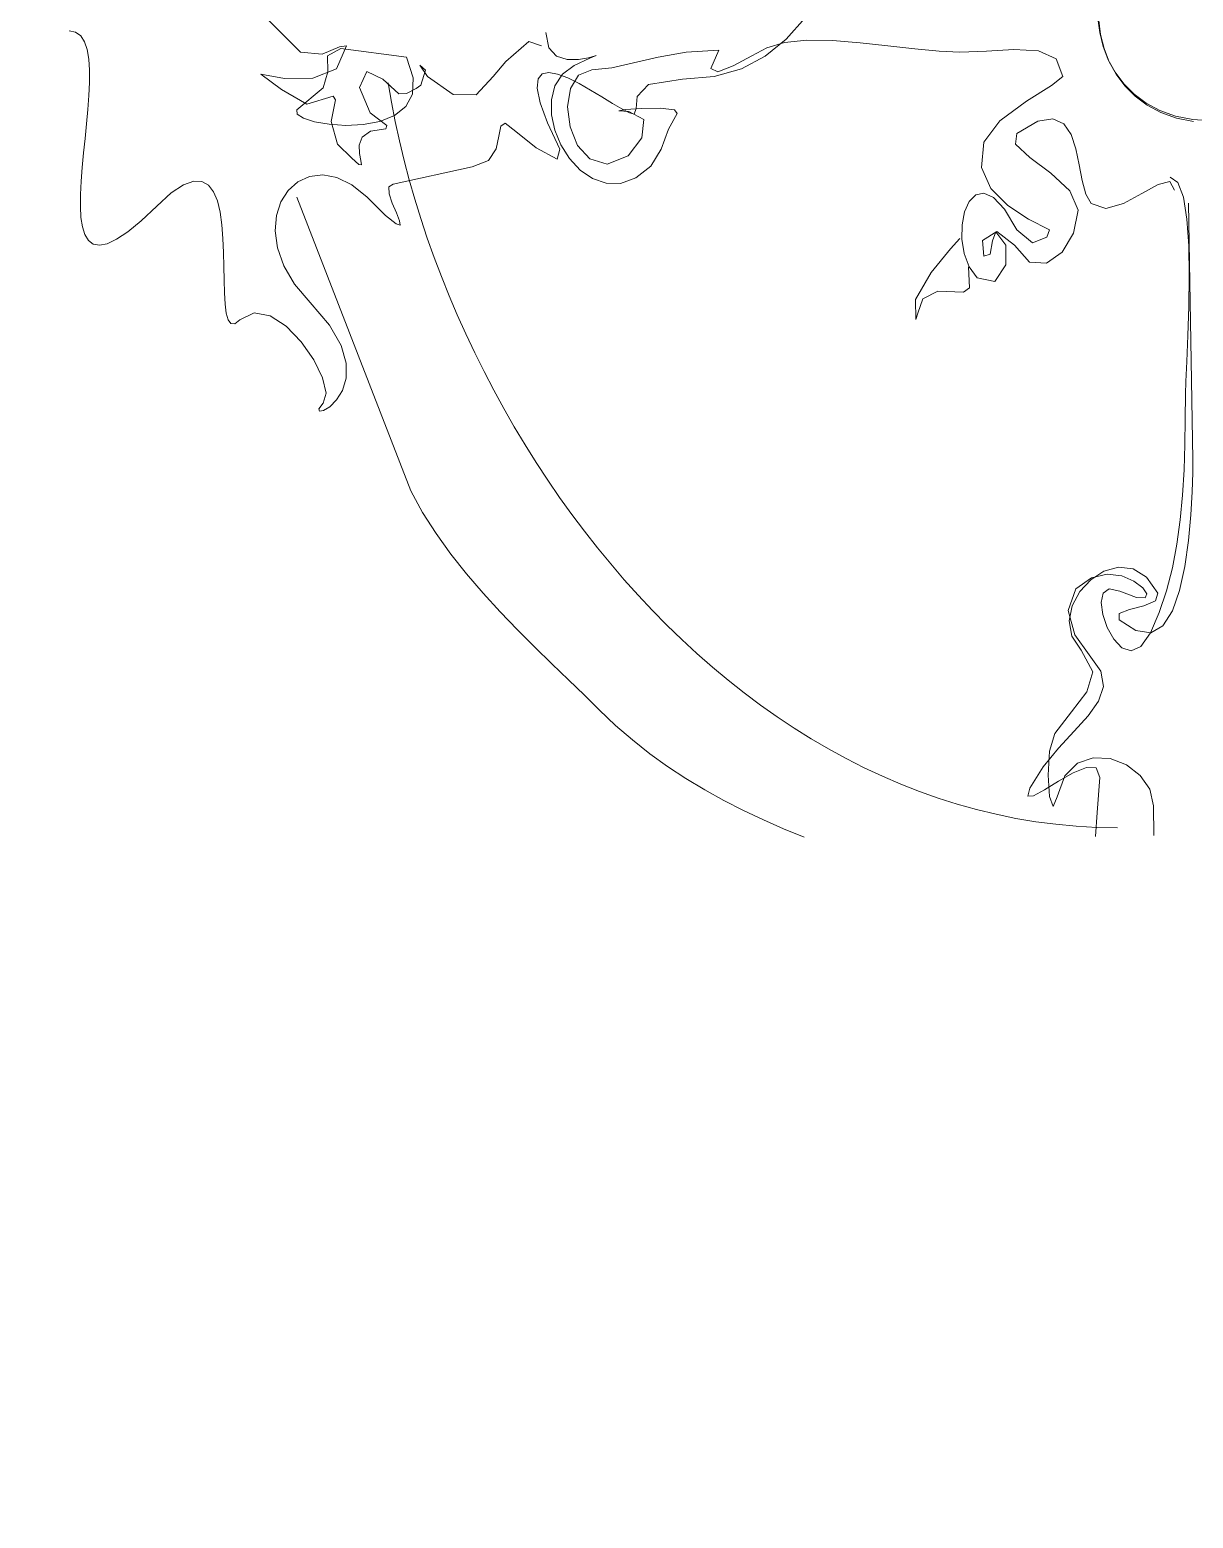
# Model space of a CAD drawing. Header units: centimetres. Extents: x -377343 to 693706, y 194584 to 813780.
# Drawn here: x 191485.7 to 191528.8, y 498774.2 to 498829.3 of the extents above; entities that cross this region are included whole.
import ezdxf

# ---------------------------------------------------------------- set-up
doc = ezdxf.new("R2010")
doc.units = ezdxf.units.CM
doc.layers.add('PIPA', color=11, linetype='Continuous')
doc.layers.add('TEXT', color=7, linetype='Continuous')

msp = doc.modelspace()

# ---------------------------------------------------------------- linework, layer by layer
at = {"layer": 'PIPA', "lineweight": 35, "extrusion": (0, 0.816497, 0.57735), "elevation": 193451.324}
msp.add_lwpolyline([(-421704.212, -325591.681), (-159560.265, -63447.734), (377343.333, -600351.331), (-158232.47, -1135927.133), (-693706.405, -600453.199), (-454216.825, -360963.619)], dxfattribs=at)
at = {"layer": 'TEXT', "color": 2, "linetype": 'Continuous', "lineweight": 13}
for p, q in [((191494.414, 498829.774), (191495.712, 498828.477)), ((191494.414, 498829.774), (191495.712, 498828.477)), ((191514.392, 498829.757), (191513.686, 498828.961)), ((191525.295, 498829.208), (191525.231, 498829.732)), ((191525.295, 498829.208), (191525.231, 498829.732)), ((191525.328, 498829.132), (191525.264, 498829.656)), ((191525.328, 498829.132), (191525.264, 498829.656)), ((191487.392, 498829.223), (191487.15, 498829.271)), ((191487.581, 498829.085), (191487.392, 498829.223)), ((191487.721, 498828.867), (191487.581, 498829.085)), ((191504.792, 498829.206), (191504.906, 498828.647)), ((191504.792, 498829.206), (191504.906, 498828.647)), ((191525.423, 498828.696), (191525.295, 498829.208)), ((191525.423, 498828.696), (191525.295, 498829.208)), ((191525.455, 498828.62), (191525.328, 498829.132)), ((191525.455, 498828.62), (191525.328, 498829.132)), ((191487.818, 498828.576), (191487.721, 498828.867)), ((191487.878, 498828.224), (191487.818, 498828.576)), ((191495.712, 498828.477), (191496.513, 498828.414)), ((191495.712, 498828.477), (191496.513, 498828.414)), ((191496.513, 498828.414), (191497.153, 498828.675)), ((191496.513, 498828.414), (191497.153, 498828.675)), ((191496.712, 498828.352), (191497.204, 498828.622)), ((191497.414, 498828.72), (191497.046, 498827.871)), ((191497.414, 498828.72), (191497.046, 498827.871)), ((191497.153, 498828.675), (191497.414, 498828.72)), ((191497.153, 498828.675), (191497.414, 498828.72)), ((191497.204, 498828.622), (191499.636, 498828.298)), ((191503.309, 498828.131), (191504.168, 498828.876)), ((191503.309, 498828.131), (191504.168, 498828.876)), ((191504.168, 498828.876), (191504.63, 498828.72)), ((191504.168, 498828.876), (191504.63, 498828.72)), ((191504.906, 498828.647), (191505.196, 498828.333)), ((191504.906, 498828.647), (191505.196, 498828.333)), ((191508.947, 498828.301), (191509.984, 498828.482)), ((191508.947, 498828.301), (191509.984, 498828.482)), ((191509.984, 498828.482), (191511.197, 498828.558)), ((191509.984, 498828.482), (191511.197, 498828.558)), ((191511.197, 498828.558), (191510.908, 498827.881)), ((191511.197, 498828.558), (191510.908, 498827.881)), ((191512.414, 498828.342), (191512.981, 498828.639)), ((191512.414, 498828.342), (191512.981, 498828.639)), ((191513.686, 498828.961), (191512.911, 498828.328)), ((191512.981, 498828.639), (191513.633, 498828.841)), ((191512.981, 498828.639), (191513.633, 498828.841)), ((191513.633, 498828.841), (191514.461, 498828.921)), ((191513.633, 498828.841), (191514.461, 498828.921)), ((191514.461, 498828.921), (191515.409, 498828.908)), ((191514.461, 498828.921), (191515.409, 498828.908)), ((191515.409, 498828.908), (191516.427, 498828.831)), ((191515.409, 498828.908), (191516.427, 498828.831)), ((191516.427, 498828.831), (191517.459, 498828.72)), ((191516.427, 498828.831), (191517.459, 498828.72)), ((191517.459, 498828.72), (191518.454, 498828.605)), ((191517.459, 498828.72), (191518.454, 498828.605)), ((191518.454, 498828.605), (191519.357, 498828.513)), ((191518.454, 498828.605), (191519.357, 498828.513)), ((191519.357, 498828.513), (191520.116, 498828.477)), ((191519.357, 498828.513), (191520.116, 498828.477)), ((191520.116, 498828.477), (191521.104, 498828.524)), ((191520.116, 498828.477), (191521.104, 498828.524)), ((191521.104, 498828.524), (191522.122, 498828.583)), ((191521.104, 498828.524), (191522.122, 498828.583)), ((191522.122, 498828.583), (191523.029, 498828.529)), ((191522.122, 498828.583), (191523.029, 498828.529)), ((191523.029, 498828.529), (191523.678, 498828.238)), ((191523.029, 498828.529), (191523.678, 498828.238)), ((191525.614, 498828.204), (191525.423, 498828.696)), ((191525.614, 498828.204), (191525.423, 498828.696)), ((191525.647, 498828.127), (191525.455, 498828.62)), ((191525.647, 498828.127), (191525.455, 498828.62)), ((191487.905, 498827.817), (191487.878, 498828.224)), ((191497.046, 498827.871), (191496.168, 498827.524)), ((191497.046, 498827.871), (191496.168, 498827.524)), ((191496.724, 498827.757), (191496.712, 498828.352)), ((191499.636, 498828.298), (191499.888, 498827.532)), ((191500.342, 498827.813), (191500.135, 498828.005)), ((191500.135, 498828.005), (191500.414, 498827.585)), ((191500.342, 498827.813), (191500.135, 498828.005)), ((191500.135, 498828.005), (191500.414, 498827.585)), ((191502.846, 498827.585), (191503.309, 498828.131)), ((191502.846, 498827.585), (191503.309, 498828.131)), ((191505.196, 498828.333), (191505.588, 498828.206)), ((191505.196, 498828.333), (191505.588, 498828.206)), ((191505.846, 498827.99), (191505.408, 498827.664)), ((191505.846, 498827.99), (191505.408, 498827.664)), ((191505.588, 498828.206), (191506.006, 498828.205)), ((191505.588, 498828.206), (191506.006, 498828.205)), ((191506.429, 498828.261), (191505.846, 498827.99)), ((191506.429, 498828.261), (191505.846, 498827.99)), ((191506.006, 498828.205), (191506.374, 498828.27)), ((191506.006, 498828.205), (191506.374, 498828.27)), ((191506.374, 498828.27), (191506.618, 498828.341)), ((191506.374, 498828.27), (191506.618, 498828.341)), ((191506.661, 498828.358), (191506.429, 498828.261)), ((191506.661, 498828.358), (191506.429, 498828.261)), ((191506.495, 498827.828), (191507.241, 498827.904)), ((191506.495, 498827.828), (191507.241, 498827.904)), ((191506.618, 498828.341), (191506.661, 498828.358)), ((191506.618, 498828.341), (191506.661, 498828.358)), ((191507.241, 498827.904), (191508.045, 498828.085)), ((191507.241, 498827.904), (191508.045, 498828.085)), ((191508.045, 498828.085), (191508.947, 498828.301)), ((191508.045, 498828.085), (191508.947, 498828.301)), ((191510.908, 498827.881), (191511.16, 498827.757)), ((191510.908, 498827.881), (191511.16, 498827.757)), ((191511.16, 498827.757), (191511.734, 498827.98)), ((191511.16, 498827.757), (191511.734, 498827.98)), ((191511.734, 498827.98), (191512.414, 498828.342)), ((191511.734, 498827.98), (191512.414, 498828.342)), ((191512.911, 498828.328), (191512.034, 498827.866)), ((191523.678, 498828.238), (191523.926, 498827.585)), ((191523.678, 498828.238), (191523.926, 498827.585)), ((191525.869, 498827.739), (191525.614, 498828.204)), ((191525.869, 498827.739), (191525.614, 498828.204)), ((191525.902, 498827.663), (191525.647, 498828.127)), ((191525.902, 498827.663), (191525.647, 498828.127)), ((191487.885, 498826.878), (191487.906, 498827.365)), ((191487.906, 498827.365), (191487.905, 498827.817)), ((191495.123, 498827.511), (191494.252, 498827.666)), ((191494.252, 498827.666), (191495.018, 498827.095)), ((191495.123, 498827.511), (191494.252, 498827.666)), ((191494.252, 498827.666), (191495.018, 498827.095)), ((191496.168, 498827.524), (191495.123, 498827.511)), ((191496.168, 498827.524), (191495.123, 498827.511)), ((191496.555, 498827.163), (191496.724, 498827.757)), ((191497.901, 498827.179), (191498.171, 498827.765)), ((191497.901, 498827.179), (191498.171, 498827.765)), ((191498.171, 498827.765), (191498.766, 498827.486)), ((191498.171, 498827.765), (191498.766, 498827.486)), ((191498.766, 498827.486), (191499.36, 498826.936)), ((191498.766, 498827.486), (191499.36, 498826.936)), ((191498.955, 498827.342), (191499.078, 498826.628)), ((191498.955, 498827.342), (191499.078, 498826.628)), ((191499.888, 498827.532), (191499.865, 498826.926)), ((191500.171, 498827.26), (191500.342, 498827.813)), ((191500.171, 498827.26), (191500.342, 498827.813)), ((191500.414, 498827.585), (191501.369, 498826.918)), ((191500.414, 498827.585), (191501.369, 498826.918)), ((191502.216, 498826.9), (191502.846, 498827.585)), ((191502.216, 498826.9), (191502.846, 498827.585)), ((191504.508, 498827.492), (191504.478, 498827.144)), ((191504.657, 498827.679), (191504.508, 498827.492)), ((191504.904, 498827.731), (191504.657, 498827.679)), ((191505.229, 498827.672), (191504.904, 498827.731)), ((191505.408, 498827.664), (191505.131, 498827.231)), ((191505.408, 498827.664), (191505.131, 498827.231)), ((191505.609, 498827.527), (191505.229, 498827.672)), ((191506.024, 498827.321), (191505.609, 498827.527)), ((191505.707, 498827.137), (191506.003, 498827.635)), ((191505.707, 498827.137), (191506.003, 498827.635)), ((191506.003, 498827.635), (191506.495, 498827.828)), ((191506.003, 498827.635), (191506.495, 498827.828)), ((191506.453, 498827.079), (191506.024, 498827.321)), ((191509.852, 498827.487), (191508.593, 498827.284)), ((191511.025, 498827.583), (191509.852, 498827.487)), ((191512.034, 498827.866), (191511.025, 498827.583)), ((191523.926, 498827.585), (191523.516, 498827.25)), ((191523.926, 498827.585), (191523.516, 498827.25)), ((191526.187, 498827.311), (191525.869, 498827.739)), ((191526.187, 498827.311), (191525.869, 498827.739)), ((191526.22, 498827.235), (191525.902, 498827.663)), ((191526.22, 498827.235), (191525.902, 498827.663)), ((191487.847, 498826.364), (191487.885, 498826.878)), ((191495.018, 498827.095), (191495.946, 498826.561)), ((191495.018, 498827.095), (191495.946, 498826.561)), ((191495.582, 498826.352), (191496.555, 498827.163)), ((191495.946, 498826.561), (191496.928, 498826.855)), ((191495.946, 498826.561), (191496.928, 498826.855)), ((191496.928, 498826.855), (191497.006, 498826.717)), ((191496.928, 498826.855), (191497.006, 498826.717)), ((191498.297, 498826.239), (191497.901, 498827.179)), ((191498.297, 498826.239), (191497.901, 498827.179)), ((191499.36, 498826.936), (191499.642, 498826.948)), ((191499.36, 498826.936), (191499.642, 498826.948)), ((191499.865, 498826.926), (191499.619, 498826.466)), ((191499.642, 498826.948), (191499.997, 498827.14)), ((191499.642, 498826.948), (191499.997, 498827.14)), ((191499.997, 498827.14), (191500.171, 498827.26)), ((191499.997, 498827.14), (191500.171, 498827.26)), ((191501.369, 498826.918), (191502.216, 498826.9)), ((191501.369, 498826.918), (191502.216, 498826.9)), ((191504.478, 498827.144), (191504.587, 498826.612)), ((191505.131, 498827.231), (191505.001, 498826.722)), ((191505.131, 498827.231), (191505.001, 498826.722)), ((191505.603, 498826.456), (191505.707, 498827.137)), ((191505.603, 498826.456), (191505.707, 498827.137)), ((191506.874, 498826.825), (191506.453, 498827.079)), ((191507.268, 498826.584), (191506.874, 498826.825)), ((191508.17, 498826.838), (191508.142, 498826.392)), ((191508.593, 498827.284), (191508.17, 498826.838)), ((191523.516, 498827.25), (191522.589, 498826.673)), ((191523.516, 498827.25), (191522.589, 498826.673)), ((191526.57, 498826.926), (191526.187, 498827.311)), ((191526.57, 498826.926), (191526.187, 498827.311)), ((191526.603, 498826.85), (191526.22, 498827.235)), ((191526.603, 498826.85), (191526.22, 498827.235)), ((191527.016, 498826.594), (191526.57, 498826.926)), ((191527.016, 498826.594), (191526.57, 498826.926)), ((191527.049, 498826.518), (191526.603, 498826.85)), ((191527.049, 498826.518), (191526.603, 498826.85)), ((191487.798, 498825.832), (191487.847, 498826.364)), ((191495.591, 498826.189), (191495.582, 498826.352)), ((191497.006, 498826.717), (191496.85, 498825.912)), ((191497.006, 498826.717), (191496.85, 498825.912)), ((191498.91, 498825.768), (191498.297, 498826.239)), ((191498.91, 498825.768), (191498.297, 498826.239)), ((191499.078, 498826.628), (191499.219, 498825.913)), ((191499.078, 498826.628), (191499.219, 498825.913)), ((191499.619, 498826.466), (191499.198, 498826.136)), ((191504.587, 498826.612), (191504.858, 498825.87)), ((191505.001, 498826.722), (191505.004, 498826.168)), ((191505.001, 498826.722), (191505.004, 498826.168)), ((191505.69, 498825.714), (191505.603, 498826.456)), ((191505.69, 498825.714), (191505.603, 498826.456)), ((191507.612, 498826.382), (191507.268, 498826.584)), ((191507.741, 498826.357), (191507.499, 498826.31)), ((191507.741, 498826.357), (191507.499, 498826.31)), ((191507.499, 498826.31), (191507.873, 498826.288)), ((191507.499, 498826.31), (191507.873, 498826.288)), ((191507.886, 498826.242), (191507.612, 498826.382)), ((191508.339, 498826.399), (191507.741, 498826.357)), ((191508.339, 498826.399), (191507.741, 498826.357)), ((191507.873, 498826.288), (191508.419, 498825.984)), ((191507.873, 498826.288), (191508.419, 498825.984)), ((191508.068, 498826.19), (191507.886, 498826.242)), ((191508.142, 498826.392), (191508.068, 498826.19)), ((191509.032, 498826.408), (191508.339, 498826.399)), ((191509.032, 498826.408), (191508.339, 498826.399)), ((191509.558, 498826.353), (191509.032, 498826.408)), ((191509.558, 498826.353), (191509.032, 498826.408)), ((191509.657, 498826.206), (191509.558, 498826.353)), ((191509.657, 498826.206), (191509.558, 498826.353)), ((191522.589, 498826.673), (191521.6, 498825.943)), ((191522.589, 498826.673), (191521.6, 498825.943)), ((191527.526, 498826.321), (191527.016, 498826.594)), ((191527.526, 498826.321), (191527.016, 498826.594)), ((191527.559, 498826.245), (191527.049, 498826.518)), ((191527.559, 498826.245), (191527.049, 498826.518)), ((191528.1, 498826.116), (191527.526, 498826.321)), ((191528.1, 498826.116), (191527.526, 498826.321)), ((191528.133, 498826.04), (191527.559, 498826.245)), ((191528.133, 498826.04), (191527.559, 498826.245)), ((191487.744, 498825.291), (191487.798, 498825.832)), ((191495.826, 498826.034), (191495.591, 498826.189)), ((191496.239, 498825.903), (191495.826, 498826.034)), ((191496.778, 498825.811), (191496.239, 498825.903)), ((191497.393, 498825.773), (191496.778, 498825.811)), ((191496.85, 498825.912), (191497.09, 498825.071)), ((191496.85, 498825.912), (191497.09, 498825.071)), ((191498.035, 498825.805), (191497.393, 498825.773)), ((191498.653, 498825.92), (191498.035, 498825.805)), ((191499.198, 498826.136), (191498.653, 498825.92)), ((191498.874, 498825.639), (191498.91, 498825.768)), ((191498.874, 498825.639), (191498.91, 498825.768)), ((191499.219, 498825.913), (191499.376, 498825.195)), ((191499.219, 498825.913), (191499.376, 498825.195)), ((191503.126, 498825.745), (191503.062, 498825.379)), ((191503.288, 498825.85), (191503.126, 498825.745)), ((191503.69, 498825.541), (191503.288, 498825.85)), ((191504.858, 498825.87), (191505.312, 498824.892)), ((191505.004, 498826.168), (191505.126, 498825.599)), ((191505.004, 498826.168), (191505.126, 498825.599)), ((191505.964, 498825.033), (191505.69, 498825.714)), ((191505.964, 498825.033), (191505.69, 498825.714)), ((191508.419, 498825.984), (191508.349, 498825.315)), ((191508.419, 498825.984), (191508.349, 498825.315)), ((191509.333, 498825.63), (191509.657, 498826.206)), ((191509.333, 498825.63), (191509.657, 498826.206)), ((191521.6, 498825.943), (191521.008, 498825.152)), ((191521.6, 498825.943), (191521.008, 498825.152)), ((191522.224, 498825.477), (191522.999, 498825.924)), ((191522.224, 498825.477), (191522.999, 498825.924)), ((191522.999, 498825.924), (191523.566, 498826.018)), ((191522.999, 498825.924), (191523.566, 498826.018)), ((191523.566, 498826.018), (191523.965, 498825.831)), ((191523.566, 498826.018), (191523.965, 498825.831)), ((191523.965, 498825.831), (191524.234, 498825.436)), ((191523.965, 498825.831), (191524.234, 498825.436)), ((191528.737, 498825.987), (191528.1, 498826.116)), ((191528.737, 498825.987), (191528.1, 498826.116)), ((191528.77, 498825.911), (191528.133, 498826.04)), ((191528.77, 498825.911), (191528.133, 498826.04)), ((191529.439, 498825.942), (191528.737, 498825.987)), ((191529.439, 498825.942), (191528.737, 498825.987)), ((191487.689, 498824.751), (191487.744, 498825.291)), ((191497.889, 498825.041), (191497.999, 498825.334)), ((191497.889, 498825.041), (191497.999, 498825.334)), ((191497.999, 498825.334), (191498.303, 498825.553)), ((191497.999, 498825.334), (191498.303, 498825.553)), ((191498.303, 498825.553), (191498.874, 498825.639)), ((191498.303, 498825.553), (191498.874, 498825.639)), ((191499.376, 498825.195), (191499.55, 498824.477)), ((191499.376, 498825.195), (191499.55, 498824.477)), ((191503.062, 498825.379), (191502.957, 498824.904)), ((191504.435, 498824.941), (191503.69, 498825.541)), ((191505.126, 498825.599), (191505.353, 498825.047)), ((191505.126, 498825.599), (191505.353, 498825.047)), ((191508.349, 498825.315), (191507.839, 498824.646)), ((191508.349, 498825.315), (191507.839, 498824.646)), ((191509.062, 498824.891), (191509.333, 498825.63)), ((191509.062, 498824.891), (191509.333, 498825.63)), ((191521.008, 498825.152), (191520.926, 498824.216)), ((191521.008, 498825.152), (191520.926, 498824.216)), ((191522.18, 498825.08), (191522.224, 498825.477)), ((191522.18, 498825.08), (191522.224, 498825.477)), ((191524.234, 498825.436), (191524.411, 498824.905)), ((191524.234, 498825.436), (191524.411, 498824.905)), ((191487.638, 498824.219), (191487.689, 498824.751)), ((191497.09, 498825.071), (191497.613, 498824.557)), ((191497.09, 498825.071), (191497.613, 498824.557)), ((191497.896, 498824.735), (191497.889, 498825.041)), ((191497.896, 498824.735), (191497.889, 498825.041)), ((191497.947, 498824.474), (191497.896, 498824.735)), ((191497.947, 498824.474), (191497.896, 498824.735)), ((191502.957, 498824.904), (191502.673, 498824.475)), ((191505.216, 498824.52), (191504.435, 498824.941)), ((191505.312, 498824.892), (191505.216, 498824.52)), ((191505.353, 498825.047), (191505.671, 498824.544)), ((191505.353, 498825.047), (191505.671, 498824.544)), ((191506.423, 498824.535), (191505.964, 498825.033)), ((191506.423, 498824.535), (191505.964, 498825.033)), ((191507.839, 498824.646), (191507.062, 498824.342)), ((191507.839, 498824.646), (191507.062, 498824.342)), ((191508.684, 498824.261), (191509.062, 498824.891)), ((191508.684, 498824.261), (191509.062, 498824.891)), ((191522.708, 498824.583), (191522.18, 498825.08)), ((191522.708, 498824.583), (191522.18, 498825.08)), ((191523.485, 498824), (191522.708, 498824.583)), ((191523.485, 498824), (191522.708, 498824.583)), ((191524.411, 498824.905), (191524.536, 498824.312)), ((191524.411, 498824.905), (191524.536, 498824.312)), ((191487.598, 498823.706), (191487.638, 498824.219)), ((191497.613, 498824.557), (191497.88, 498824.326)), ((191497.613, 498824.557), (191497.88, 498824.326)), ((191497.88, 498824.326), (191497.967, 498824.318)), ((191497.88, 498824.326), (191497.967, 498824.318)), ((191497.967, 498824.318), (191497.947, 498824.474)), ((191497.967, 498824.318), (191497.947, 498824.474)), ((191502.069, 498824.244), (191499.15, 498823.595)), ((191499.55, 498824.477), (191499.741, 498823.757)), ((191499.55, 498824.477), (191499.741, 498823.757)), ((191502.673, 498824.475), (191502.069, 498824.244)), ((191505.671, 498824.544), (191506.065, 498824.119)), ((191505.671, 498824.544), (191506.065, 498824.119)), ((191506.065, 498824.119), (191506.521, 498823.803)), ((191506.065, 498824.119), (191506.521, 498823.803)), ((191507.062, 498824.342), (191506.423, 498824.535)), ((191507.062, 498824.342), (191506.423, 498824.535)), ((191508.121, 498823.827), (191508.684, 498824.261)), ((191508.121, 498823.827), (191508.684, 498824.261)), ((191520.926, 498824.216), (191521.268, 498823.439)), ((191520.926, 498824.216), (191521.268, 498823.439)), ((191524.536, 498824.312), (191524.646, 498823.728)), ((191524.536, 498824.312), (191524.646, 498823.728)), ((191487.573, 498823.22), (191487.598, 498823.706)), ((191491.386, 498823.573), (191490.932, 498823.27)), ((191491.762, 498823.71), (191491.386, 498823.573)), ((191492.068, 498823.7), (191491.762, 498823.71)), ((191492.312, 498823.562), (191492.068, 498823.7)), ((191492.499, 498823.314), (191492.312, 498823.562)), ((191495.621, 498823.684), (191495.263, 498823.368)), ((191496.051, 498823.88), (191495.621, 498823.684)), ((191496.537, 498823.938), (191496.051, 498823.88)), ((191497.063, 498823.84), (191496.537, 498823.938)), ((191497.615, 498823.569), (191497.063, 498823.84)), ((191498.177, 498823.109), (191497.615, 498823.569)), ((191499.15, 498823.595), (191498.988, 498823.493)), ((191498.988, 498823.493), (191498.999, 498823.235)), ((191499.741, 498823.757), (191499.947, 498823.038)), ((191499.741, 498823.757), (191499.947, 498823.038)), ((191506.521, 498823.803), (191507.025, 498823.629)), ((191506.521, 498823.803), (191507.025, 498823.629)), ((191507.025, 498823.629), (191507.563, 498823.626)), ((191507.025, 498823.629), (191507.563, 498823.626)), ((191507.563, 498823.626), (191508.121, 498823.827)), ((191507.563, 498823.626), (191508.121, 498823.827)), ((191524.188, 498823.347), (191523.485, 498824)), ((191524.188, 498823.347), (191523.485, 498824)), ((191524.646, 498823.728), (191524.782, 498823.228)), ((191524.646, 498823.728), (191524.782, 498823.228)), ((191526.855, 498823.247), (191527.461, 498823.585)), ((191526.855, 498823.247), (191527.461, 498823.585)), ((191527.461, 498823.585), (191527.895, 498823.693)), ((191527.461, 498823.585), (191527.895, 498823.693)), ((191527.895, 498823.693), (191528.061, 498823.369)), ((191527.895, 498823.693), (191528.061, 498823.369)), ((191528.191, 498823.657), (191527.899, 498823.855)), ((191528.191, 498823.657), (191527.899, 498823.855)), ((191528.394, 498823.114), (191528.191, 498823.657)), ((191528.394, 498823.114), (191528.191, 498823.657)), ((191487.569, 498822.771), (191487.573, 498823.22)), ((191490.932, 498823.27), (191490.394, 498822.784)), ((191492.639, 498822.974), (191492.499, 498823.314)), ((191492.739, 498822.561), (191492.639, 498822.974)), ((191494.993, 498822.948), (191494.825, 498822.441)), ((191495.263, 498823.368), (191494.993, 498822.948)), ((191499.798, 498812.245), (191495.582, 498823.109)), ((191498.867, 498822.442), (191498.177, 498823.109)), ((191498.999, 498823.235), (191499.114, 498822.893)), ((191499.947, 498823.038), (191500.17, 498822.32)), ((191499.947, 498823.038), (191500.17, 498822.32)), ((191520.464, 498822.959), (191520.293, 498822.574)), ((191520.464, 498822.959), (191520.293, 498822.574)), ((191520.705, 498823.205), (191520.464, 498822.959)), ((191520.705, 498823.205), (191520.464, 498822.959)), ((191521.01, 498823.268), (191520.705, 498823.205)), ((191521.01, 498823.268), (191520.705, 498823.205)), ((191521.37, 498823.103), (191521.01, 498823.268)), ((191521.37, 498823.103), (191521.01, 498823.268)), ((191521.268, 498823.439), (191521.895, 498822.806)), ((191521.268, 498823.439), (191521.895, 498822.806)), ((191521.777, 498822.665), (191521.37, 498823.103)), ((191521.777, 498822.665), (191521.37, 498823.103)), ((191524.494, 498822.639), (191524.188, 498823.347)), ((191524.494, 498822.639), (191524.188, 498823.347)), ((191524.782, 498823.228), (191524.98, 498822.882)), ((191524.782, 498823.228), (191524.98, 498822.882)), ((191526.175, 498822.882), (191526.855, 498823.247)), ((191526.175, 498822.882), (191526.855, 498823.247)), ((191528.522, 498822.305), (191528.394, 498823.114)), ((191528.522, 498822.305), (191528.394, 498823.114)), ((191487.59, 498822.366), (191487.569, 498822.771)), ((191487.643, 498822.016), (191487.59, 498822.366)), ((191490.394, 498822.784), (191489.822, 498822.242)), ((191492.805, 498822.093), (191492.739, 498822.561)), ((191494.825, 498822.441), (191494.775, 498821.865)), ((191499.253, 498822.124), (191498.867, 498822.442)), ((191499.114, 498822.893), (191499.265, 498822.538)), ((191499.265, 498822.538), (191499.383, 498822.244)), ((191520.293, 498822.574), (191520.2, 498822.094)), ((191520.293, 498822.574), (191520.2, 498822.094)), ((191522.224, 498821.909), (191521.777, 498822.665)), ((191522.224, 498821.909), (191521.777, 498822.665)), ((191521.895, 498822.806), (191522.665, 498822.301)), ((191521.895, 498822.806), (191522.665, 498822.301)), ((191524.327, 498821.788), (191524.494, 498822.639)), ((191524.327, 498821.788), (191524.494, 498822.639)), ((191524.98, 498822.882), (191525.518, 498822.693)), ((191524.98, 498822.882), (191525.518, 498822.693)), ((191525.518, 498822.693), (191526.175, 498822.882)), ((191525.518, 498822.693), (191526.175, 498822.882)), ((191528.581, 498822.887), (191528.743, 498813.401)), ((191528.581, 498822.887), (191528.743, 498813.401)), ((191487.732, 498821.729), (191487.643, 498822.016)), ((191489.33, 498821.836), (191488.91, 498821.555)), ((191489.822, 498822.242), (191489.33, 498821.836)), ((191492.846, 498821.589), (191492.805, 498822.093)), ((191494.775, 498821.865), (191494.859, 498821.238)), ((191499.402, 498822.082), (191499.253, 498822.124)), ((191499.383, 498822.244), (191499.402, 498822.082)), ((191500.17, 498822.32), (191500.409, 498821.602)), ((191500.17, 498822.32), (191500.409, 498821.602)), ((191520.2, 498822.094), (191520.193, 498821.565)), ((191520.2, 498822.094), (191520.193, 498821.565)), ((191520.959, 498821.51), (191521.488, 498821.849)), ((191520.959, 498821.51), (191521.488, 498821.849)), ((191521.452, 498821.826), (191521.322, 498821.504)), ((191521.452, 498821.826), (191521.322, 498821.504)), ((191521.818, 498821.342), (191521.452, 498821.826)), ((191521.818, 498821.342), (191521.452, 498821.826)), ((191521.488, 498821.849), (191522.143, 498821.342)), ((191521.488, 498821.849), (191522.143, 498821.342)), ((191522.809, 498821.423), (191522.224, 498821.909)), ((191522.809, 498821.423), (191522.224, 498821.909)), ((191522.665, 498822.301), (191523.44, 498821.909)), ((191522.665, 498822.301), (191523.44, 498821.909)), ((191523.44, 498821.909), (191523.341, 498821.639)), ((191523.44, 498821.909), (191523.341, 498821.639)), ((191528.589, 498821.31), (191528.522, 498822.305)), ((191528.589, 498821.31), (191528.522, 498822.305)), ((191487.863, 498821.513), (191487.732, 498821.729)), ((191488.041, 498821.38), (191487.863, 498821.513)), ((191488.271, 498821.336), (191488.041, 498821.38)), ((191488.559, 498821.391), (191488.271, 498821.336)), ((191488.91, 498821.555), (191488.559, 498821.391)), ((191492.869, 498821.066), (191492.846, 498821.589)), ((191500.409, 498821.602), (191500.663, 498820.886)), ((191500.409, 498821.602), (191500.663, 498820.886)), ((191520.116, 498821.585), (191519.771, 498821.208)), ((191520.116, 498821.585), (191519.771, 498821.208)), ((191520.193, 498821.565), (191520.28, 498821.031)), ((191520.193, 498821.565), (191520.28, 498821.031)), ((191521.008, 498820.936), (191520.959, 498821.51)), ((191521.008, 498820.936), (191520.959, 498821.51)), ((191521.322, 498821.504), (191521.237, 498821)), ((191521.322, 498821.504), (191521.237, 498821)), ((191521.815, 498820.612), (191521.818, 498821.342)), ((191521.815, 498820.612), (191521.818, 498821.342)), ((191522.143, 498821.342), (191522.698, 498820.714)), ((191522.143, 498821.342), (191522.698, 498820.714)), ((191523.341, 498821.639), (191522.809, 498821.423)), ((191523.341, 498821.639), (191522.809, 498821.423)), ((191523.9, 498821.085), (191524.327, 498821.788)), ((191523.9, 498821.085), (191524.327, 498821.788)), ((191528.608, 498820.207), (191528.589, 498821.31)), ((191528.608, 498820.207), (191528.589, 498821.31)), ((191492.88, 498820.543), (191492.869, 498821.066)), ((191494.859, 498821.238), (191495.093, 498820.576)), ((191500.663, 498820.886), (191500.933, 498820.173)), ((191500.663, 498820.886), (191500.933, 498820.173)), ((191519.771, 498821.208), (191519.062, 498820.328)), ((191519.771, 498821.208), (191519.062, 498820.328)), ((191520.28, 498821.031), (191520.468, 498820.536)), ((191520.28, 498821.031), (191520.468, 498820.536)), ((191521.237, 498821), (191521.008, 498820.936)), ((191521.237, 498821), (191521.008, 498820.936)), ((191522.698, 498820.714), (191523.32, 498820.678)), ((191522.698, 498820.714), (191523.32, 498820.678)), ((191523.32, 498820.678), (191523.9, 498821.085)), ((191523.32, 498820.678), (191523.9, 498821.085)), ((191492.889, 498820.039), (191492.88, 498820.543)), ((191495.093, 498820.576), (191495.491, 498819.896)), ((191500.933, 498820.173), (191501.218, 498819.462)), ((191500.933, 498820.173), (191501.218, 498819.462)), ((191519.062, 498820.328), (191518.474, 498819.328)), ((191519.062, 498820.328), (191518.474, 498819.328)), ((191520.47, 498819.759), (191520.44, 498820.531)), ((191520.47, 498819.759), (191520.44, 498820.531)), ((191520.468, 498820.536), (191520.764, 498820.126)), ((191520.468, 498820.536), (191520.764, 498820.126)), ((191521.416, 498819.991), (191521.815, 498820.612)), ((191521.416, 498819.991), (191521.815, 498820.612)), ((191528.594, 498819.074), (191528.608, 498820.207)), ((191528.594, 498819.074), (191528.608, 498820.207)), ((191492.901, 498819.571), (191492.889, 498820.039)), ((191495.491, 498819.896), (191496.069, 498819.217)), ((191518.752, 498819.348), (191519.305, 498819.639)), ((191518.752, 498819.348), (191519.305, 498819.639)), ((191519.305, 498819.639), (191520.248, 498819.6)), ((191519.305, 498819.639), (191520.248, 498819.6)), ((191520.248, 498819.6), (191520.47, 498819.759)), ((191520.248, 498819.6), (191520.47, 498819.759)), ((191520.764, 498820.126), (191521.416, 498819.991)), ((191520.764, 498820.126), (191521.416, 498819.991)), ((191492.925, 498819.159), (191492.901, 498819.571)), ((191492.967, 498818.82), (191492.925, 498819.159)), ((191496.069, 498819.217), (191496.789, 498818.377)), ((191501.218, 498819.462), (191501.518, 498818.755)), ((191501.218, 498819.462), (191501.518, 498818.755)), ((191518.474, 498819.328), (191518.494, 498818.585)), ((191518.474, 498819.328), (191518.494, 498818.585)), ((191518.56, 498818.823), (191518.752, 498819.348)), ((191518.56, 498818.823), (191518.752, 498819.348)), ((191528.559, 498817.991), (191528.594, 498819.074)), ((191528.559, 498817.991), (191528.594, 498819.074)), ((191493.036, 498818.573), (191492.967, 498818.82)), ((191493.139, 498818.437), (191493.036, 498818.573)), ((191493.474, 498818.569), (191493.282, 498818.429)), ((191494.006, 498818.835), (191493.474, 498818.569)), ((191494.594, 498818.726), (191494.006, 498818.835)), ((191495.19, 498818.335), (191494.594, 498818.726)), ((191501.518, 498818.755), (191501.833, 498818.052)), ((191501.518, 498818.755), (191501.833, 498818.052)), ((191518.494, 498818.585), (191518.56, 498818.823)), ((191518.494, 498818.585), (191518.56, 498818.823)), ((191493.282, 498818.429), (191493.139, 498818.437)), ((191495.745, 498817.758), (191495.19, 498818.335)), ((191496.789, 498818.377), (191497.217, 498817.629)), ((191501.833, 498818.052), (191502.163, 498817.353)), ((191501.833, 498818.052), (191502.163, 498817.353)), ((191528.517, 498817.037), (191528.559, 498817.991)), ((191528.517, 498817.037), (191528.559, 498817.991)), ((191496.208, 498817.09), (191495.745, 498817.758)), ((191497.217, 498817.629), (191497.403, 498816.975)), ((191496.53, 498816.425), (191496.208, 498817.09)), ((191497.403, 498816.975), (191497.402, 498816.418)), ((191502.163, 498817.353), (191502.507, 498816.66)), ((191502.163, 498817.353), (191502.507, 498816.66)), ((191528.481, 498816.29), (191528.517, 498817.037)), ((191528.481, 498816.29), (191528.517, 498817.037)), ((191496.662, 498815.859), (191496.53, 498816.425)), ((191497.402, 498816.418), (191497.266, 498815.961)), ((191502.507, 498816.66), (191502.865, 498815.972)), ((191502.507, 498816.66), (191502.865, 498815.972)), ((191496.555, 498815.488), (191496.662, 498815.859)), ((191497.266, 498815.961), (191497.047, 498815.608)), ((191502.865, 498815.972), (191503.238, 498815.291)), ((191502.865, 498815.972), (191503.238, 498815.291)), ((191528.463, 498814.898), (191528.467, 498815.829)), ((191528.463, 498814.898), (191528.467, 498815.829)), ((191528.467, 498815.829), (191528.481, 498816.29)), ((191528.467, 498815.829), (191528.481, 498816.29)), ((191496.398, 498815.282), (191496.555, 498815.488)), ((191496.421, 498815.194), (191496.398, 498815.282)), ((191496.572, 498815.221), (191496.421, 498815.194)), ((191496.798, 498815.36), (191496.572, 498815.221)), ((191497.047, 498815.608), (191496.798, 498815.36)), ((191503.238, 498815.291), (191503.624, 498814.616)), ((191503.238, 498815.291), (191503.624, 498814.616)), ((191528.448, 498813.96), (191528.463, 498814.898)), ((191528.448, 498813.96), (191528.463, 498814.898)), ((191503.624, 498814.616), (191504.025, 498813.95)), ((191503.624, 498814.616), (191504.025, 498813.95)), ((191504.025, 498813.95), (191504.438, 498813.291)), ((191504.025, 498813.95), (191504.438, 498813.291)), ((191528.416, 498813.021), (191528.448, 498813.96)), ((191528.416, 498813.021), (191528.448, 498813.96)), ((191504.438, 498813.291), (191504.866, 498812.64)), ((191504.438, 498813.291), (191504.866, 498812.64)), ((191528.36, 498812.087), (191528.416, 498813.021)), ((191528.36, 498812.087), (191528.416, 498813.021)), ((191528.743, 498813.401), (191528.738, 498812.922)), ((191528.743, 498813.401), (191528.738, 498812.922)), ((191504.866, 498812.64), (191505.306, 498811.999)), ((191504.866, 498812.64), (191505.306, 498811.999)), ((191528.738, 498812.922), (191528.718, 498812.214)), ((191528.738, 498812.922), (191528.718, 498812.214)), ((191500.236, 498811.444), (191499.798, 498812.245)), ((191505.306, 498811.999), (191505.759, 498811.368)), ((191505.306, 498811.999), (191505.759, 498811.368)), ((191528.274, 498811.167), (191528.36, 498812.087)), ((191528.274, 498811.167), (191528.36, 498812.087)), ((191528.718, 498812.214), (191528.67, 498811.351)), ((191528.718, 498812.214), (191528.67, 498811.351)), ((191500.732, 498810.664), (191500.236, 498811.444)), ((191505.759, 498811.368), (191506.225, 498810.747)), ((191505.759, 498811.368), (191506.225, 498810.747)), ((191528.67, 498811.351), (191528.584, 498810.405)), ((191528.67, 498811.351), (191528.584, 498810.405)), ((191528.151, 498810.266), (191528.274, 498811.167)), ((191528.151, 498810.266), (191528.274, 498811.167)), ((191501.276, 498809.906), (191500.732, 498810.664)), ((191506.225, 498810.747), (191506.704, 498810.137)), ((191506.225, 498810.747), (191506.704, 498810.137)), ((191527.986, 498809.391), (191528.151, 498810.266)), ((191527.986, 498809.391), (191528.151, 498810.266)), ((191528.584, 498810.405), (191528.449, 498809.449)), ((191528.584, 498810.405), (191528.449, 498809.449)), ((191501.858, 498809.17), (191501.276, 498809.906)), ((191506.704, 498810.137), (191507.195, 498809.538)), ((191506.704, 498810.137), (191507.195, 498809.538)), ((191502.47, 498808.456), (191501.858, 498809.17)), ((191507.195, 498809.538), (191507.698, 498808.952)), ((191507.195, 498809.538), (191507.698, 498808.952)), ((191525.454, 498809.266), (191524.963, 498808.952)), ((191525.454, 498809.266), (191524.963, 498808.952)), ((191524.994, 498809.021), (191525.575, 498809.158)), ((191524.994, 498809.021), (191525.575, 498809.158)), ((191525.99, 498809.415), (191525.454, 498809.266)), ((191525.99, 498809.415), (191525.454, 498809.266)), ((191525.575, 498809.158), (191526.112, 498809.096)), ((191525.575, 498809.158), (191526.112, 498809.096)), ((191526.528, 498809.357), (191525.99, 498809.415)), ((191526.528, 498809.357), (191525.99, 498809.415)), ((191527.027, 498809.051), (191526.528, 498809.357)), ((191527.027, 498809.051), (191526.528, 498809.357)), ((191527.771, 498808.549), (191527.986, 498809.391)), ((191527.771, 498808.549), (191527.986, 498809.391)), ((191528.449, 498809.449), (191528.252, 498808.556)), ((191528.449, 498809.449), (191528.252, 498808.556)), ((191507.698, 498808.952), (191508.213, 498808.378)), ((191507.698, 498808.952), (191508.213, 498808.378)), ((191524.124, 498807.82), (191524.413, 498808.613)), ((191524.124, 498807.82), (191524.413, 498808.613)), ((191524.413, 498808.613), (191524.994, 498809.021)), ((191524.413, 498808.613), (191524.994, 498809.021)), ((191524.963, 498808.952), (191524.556, 498808.514)), ((191524.963, 498808.952), (191524.556, 498808.514)), ((191525.641, 498808.622), (191525.421, 498808.457)), ((191525.641, 498808.622), (191525.421, 498808.457)), ((191526.034, 498808.532), (191525.641, 498808.622)), ((191526.034, 498808.532), (191525.641, 498808.622)), ((191526.112, 498809.096), (191526.564, 498808.906)), ((191526.112, 498809.096), (191526.564, 498808.906)), ((191526.564, 498808.906), (191526.886, 498808.659)), ((191526.564, 498808.906), (191526.886, 498808.659)), ((191526.886, 498808.659), (191527.037, 498808.427)), ((191526.886, 498808.659), (191527.037, 498808.427)), ((191527.446, 498808.455), (191527.027, 498809.051)), ((191527.446, 498808.455), (191527.027, 498809.051)), ((191503.102, 498807.765), (191502.47, 498808.456)), ((191508.213, 498808.378), (191508.74, 498807.818)), ((191508.213, 498808.378), (191508.74, 498807.818)), ((191524.556, 498808.514), (191524.276, 498807.993)), ((191524.556, 498808.514), (191524.276, 498807.993)), ((191525.421, 498808.457), (191525.35, 498808.112)), ((191525.421, 498808.457), (191525.35, 498808.112)), ((191525.35, 498808.112), (191525.406, 498807.663)), ((191525.35, 498808.112), (191525.406, 498807.663)), ((191526.654, 498808.292), (191526.034, 498808.532)), ((191526.654, 498808.292), (191526.034, 498808.532)), ((191526.974, 498808.28), (191526.654, 498808.292)), ((191526.974, 498808.28), (191526.654, 498808.292)), ((191526.929, 498807.99), (191527.357, 498808.168)), ((191526.929, 498807.99), (191527.357, 498808.168)), ((191527.037, 498808.427), (191526.974, 498808.28)), ((191527.037, 498808.427), (191526.974, 498808.28)), ((191527.357, 498808.168), (191527.446, 498808.455)), ((191527.357, 498808.168), (191527.446, 498808.455)), ((191527.501, 498807.747), (191527.771, 498808.549)), ((191527.501, 498807.747), (191527.771, 498808.549)), ((191528.252, 498808.556), (191527.984, 498807.8)), ((191528.252, 498808.556), (191527.984, 498807.8)), ((191503.744, 498807.098), (191503.102, 498807.765)), ((191508.74, 498807.818), (191509.279, 498807.271)), ((191508.74, 498807.818), (191509.279, 498807.271)), ((191524.377, 498806.919), (191524.124, 498807.82)), ((191524.377, 498806.919), (191524.124, 498807.82)), ((191524.276, 498807.993), (191524.164, 498807.431)), ((191524.276, 498807.993), (191524.164, 498807.431)), ((191525.406, 498807.663), (191525.568, 498807.184)), ((191525.406, 498807.663), (191525.568, 498807.184)), ((191526.014, 498807.466), (191526.016, 498807.705)), ((191526.014, 498807.466), (191526.016, 498807.705)), ((191526.016, 498807.705), (191526.402, 498807.858)), ((191526.016, 498807.705), (191526.402, 498807.858)), ((191526.402, 498807.858), (191526.929, 498807.99)), ((191526.402, 498807.858), (191526.929, 498807.99)), ((191527.169, 498806.991), (191527.501, 498807.747)), ((191527.169, 498806.991), (191527.501, 498807.747)), ((191527.984, 498807.8), (191527.632, 498807.252)), ((191527.984, 498807.8), (191527.632, 498807.252)), ((191504.387, 498806.455), (191503.744, 498807.098)), ((191509.279, 498807.271), (191509.829, 498806.739)), ((191509.279, 498807.271), (191509.829, 498806.739)), ((191524.164, 498807.431), (191524.26, 498806.868)), ((191524.164, 498807.431), (191524.26, 498806.868)), ((191525.568, 498807.184), (191525.812, 498806.751)), ((191525.568, 498807.184), (191525.812, 498806.751)), ((191526.635, 498807.077), (191526.014, 498807.466)), ((191526.635, 498807.077), (191526.014, 498807.466)), ((191527.186, 498806.987), (191526.635, 498807.077)), ((191527.186, 498806.987), (191526.635, 498807.077)), ((191526.818, 498806.485), (191527.169, 498806.991)), ((191526.818, 498806.485), (191527.169, 498806.991)), ((191527.632, 498807.252), (191527.186, 498806.987)), ((191527.632, 498807.252), (191527.186, 498806.987)), ((191505.02, 498805.837), (191504.387, 498806.455)), ((191509.829, 498806.739), (191510.39, 498806.221)), ((191509.829, 498806.739), (191510.39, 498806.221)), ((191524.26, 498806.868), (191524.608, 498806.347)), ((191524.26, 498806.868), (191524.608, 498806.347)), ((191524.899, 498806.181), (191524.377, 498806.919)), ((191524.899, 498806.181), (191524.377, 498806.919)), ((191525.812, 498806.751), (191526.117, 498806.44)), ((191525.812, 498806.751), (191526.117, 498806.44)), ((191526.117, 498806.44), (191526.46, 498806.327)), ((191526.117, 498806.44), (191526.46, 498806.327)), ((191526.46, 498806.327), (191526.818, 498806.485)), ((191526.46, 498806.327), (191526.818, 498806.485)), ((191505.635, 498805.244), (191505.02, 498805.837)), ((191510.39, 498806.221), (191510.962, 498805.719)), ((191510.39, 498806.221), (191510.962, 498805.719)), ((191524.608, 498806.347), (191525.037, 498805.547)), ((191524.608, 498806.347), (191525.037, 498805.547)), ((191525.341, 498805.572), (191524.899, 498806.181)), ((191525.341, 498805.572), (191524.899, 498806.181)), ((191510.962, 498805.719), (191511.546, 498805.234)), ((191510.962, 498805.719), (191511.546, 498805.234)), ((191525.037, 498805.547), (191524.821, 498804.807)), ((191525.037, 498805.547), (191524.821, 498804.807)), ((191525.435, 498805.009), (191525.341, 498805.572)), ((191525.435, 498805.009), (191525.341, 498805.572)), ((191506.222, 498804.677), (191505.635, 498805.244)), ((191511.546, 498805.234), (191512.139, 498804.765)), ((191511.546, 498805.234), (191512.139, 498804.765)), ((191512.139, 498804.765), (191512.744, 498804.313)), ((191512.139, 498804.765), (191512.744, 498804.313)), ((191524.821, 498804.807), (191524.254, 498804.067)), ((191524.821, 498804.807), (191524.254, 498804.067)), ((191525.254, 498804.466), (191525.435, 498805.009)), ((191525.254, 498804.466), (191525.435, 498805.009)), ((191506.771, 498804.137), (191506.222, 498804.677)), ((191512.744, 498804.313), (191513.358, 498803.879)), ((191512.744, 498804.313), (191513.358, 498803.879)), ((191524.869, 498803.921), (191525.254, 498804.466)), ((191524.869, 498803.921), (191525.254, 498804.466)), ((191507.374, 498803.563), (191506.771, 498804.137)), ((191513.358, 498803.879), (191513.983, 498803.463)), ((191513.358, 498803.879), (191513.983, 498803.463)), ((191524.254, 498804.067), (191523.635, 498803.267)), ((191524.254, 498804.067), (191523.635, 498803.267)), ((191524.351, 498803.348), (191524.869, 498803.921)), ((191524.351, 498803.348), (191524.869, 498803.921)), ((191507.998, 498803.023), (191507.374, 498803.563)), ((191513.983, 498803.463), (191514.617, 498803.067)), ((191513.983, 498803.463), (191514.617, 498803.067)), ((191523.635, 498803.267), (191523.433, 498802.61)), ((191523.635, 498803.267), (191523.433, 498802.61)), ((191523.77, 498802.726), (191524.351, 498803.348)), ((191523.77, 498802.726), (191524.351, 498803.348)), ((191508.642, 498802.517), (191507.998, 498803.023)), ((191514.617, 498803.067), (191515.261, 498802.69)), ((191514.617, 498803.067), (191515.261, 498802.69)), ((191515.261, 498802.69), (191515.915, 498802.333)), ((191515.261, 498802.69), (191515.915, 498802.333)), ((191523.2, 498802.029), (191523.77, 498802.726)), ((191523.2, 498802.029), (191523.77, 498802.726)), ((191523.433, 498802.61), (191523.383, 498801.727)), ((191523.433, 498802.61), (191523.383, 498801.727)), ((191509.304, 498802.042), (191508.642, 498802.517)), ((191509.983, 498801.596), (191509.304, 498802.042)), ((191515.915, 498802.333), (191516.578, 498801.997)), ((191515.915, 498802.333), (191516.578, 498801.997)), ((191516.578, 498801.997), (191517.25, 498801.682)), ((191516.578, 498801.997), (191517.25, 498801.682)), ((191522.71, 498801.235), (191523.2, 498802.029)), ((191522.71, 498801.235), (191523.2, 498802.029)), ((191524.009, 498801.693), (191524.479, 498802.164)), ((191524.009, 498801.693), (191524.479, 498802.164)), ((191524.808, 498802.01), (191524.313, 498801.811)), ((191524.808, 498802.01), (191524.313, 498801.811)), ((191524.479, 498802.164), (191525.058, 498802.366)), ((191524.479, 498802.164), (191525.058, 498802.366)), ((191525.167, 498801.989), (191524.808, 498802.01)), ((191525.167, 498801.989), (191524.808, 498802.01)), ((191525.058, 498802.366), (191525.682, 498802.334)), ((191525.058, 498802.366), (191525.682, 498802.334)), ((191525.305, 498801.64), (191525.167, 498801.989)), ((191525.305, 498801.64), (191525.167, 498801.989)), ((191525.682, 498802.334), (191526.283, 498802.105)), ((191525.682, 498802.334), (191526.283, 498802.105)), ((191526.283, 498802.105), (191526.794, 498801.713)), ((191526.283, 498802.105), (191526.794, 498801.713)), ((191510.678, 498801.177), (191509.983, 498801.596)), ((191517.25, 498801.682), (191517.931, 498801.389)), ((191517.25, 498801.682), (191517.931, 498801.389)), ((191523.764, 498801.498), (191523.246, 498801.178)), ((191523.764, 498801.498), (191523.246, 498801.178)), ((191523.383, 498801.727), (191523.442, 498800.937)), ((191523.383, 498801.727), (191523.442, 498800.937)), ((191523.716, 498800.915), (191524.009, 498801.693)), ((191523.716, 498800.915), (191524.009, 498801.693)), ((191524.313, 498801.811), (191523.764, 498801.498)), ((191524.313, 498801.811), (191523.764, 498801.498)), ((191525.202, 498800.34), (191525.305, 498801.64)), ((191525.202, 498800.34), (191525.305, 498801.64)), ((191526.794, 498801.713), (191527.15, 498801.197)), ((191526.794, 498801.713), (191527.15, 498801.197)), ((191511.389, 498800.783), (191510.678, 498801.177)), ((191517.931, 498801.389), (191518.62, 498801.119)), ((191517.931, 498801.389), (191518.62, 498801.119)), ((191518.62, 498801.119), (191519.318, 498800.871)), ((191518.62, 498801.119), (191519.318, 498800.871)), ((191519.318, 498800.871), (191520.025, 498800.648)), ((191519.318, 498800.871), (191520.025, 498800.648)), ((191522.635, 498800.94), (191522.71, 498801.235)), ((191522.635, 498800.94), (191522.71, 498801.235)), ((191522.842, 498800.956), (191522.635, 498800.94)), ((191522.842, 498800.956), (191522.635, 498800.94)), ((191523.246, 498801.178), (191522.842, 498800.956)), ((191523.246, 498801.178), (191522.842, 498800.956)), ((191523.442, 498800.937), (191523.567, 498800.561)), ((191523.442, 498800.937), (191523.567, 498800.561)), ((191523.567, 498800.561), (191523.716, 498800.915)), ((191523.567, 498800.561), (191523.716, 498800.915)), ((191527.15, 498801.197), (191527.283, 498800.591)), ((191527.15, 498801.197), (191527.283, 498800.591)), ((191512.113, 498800.413), (191511.389, 498800.783)), ((191512.849, 498800.064), (191512.113, 498800.413)), ((191520.025, 498800.648), (191520.739, 498800.448)), ((191520.025, 498800.648), (191520.739, 498800.448)), ((191520.739, 498800.448), (191521.462, 498800.273)), ((191520.739, 498800.448), (191521.462, 498800.273)), ((191525.136, 498799.454), (191525.202, 498800.34)), ((191525.136, 498799.454), (191525.202, 498800.34)), ((191527.283, 498800.591), (191527.293, 498799.486)), ((191527.283, 498800.591), (191527.293, 498799.486)), ((191513.597, 498799.734), (191512.849, 498800.064)), ((191521.462, 498800.273), (191522.192, 498800.123)), ((191521.462, 498800.273), (191522.192, 498800.123)), ((191522.192, 498800.123), (191522.93, 498800)), ((191522.192, 498800.123), (191522.93, 498800)), ((191522.93, 498800), (191523.675, 498799.902)), ((191522.93, 498800), (191523.675, 498799.902)), ((191523.675, 498799.902), (191524.428, 498799.832)), ((191523.675, 498799.902), (191524.428, 498799.832)), ((191524.428, 498799.832), (191525.187, 498799.79)), ((191524.428, 498799.832), (191525.187, 498799.79)), ((191525.187, 498799.79), (191525.953, 498799.776)), ((191525.187, 498799.79), (191525.953, 498799.776)), ((191514.354, 498799.422), (191513.597, 498799.734))]:
    msp.add_line(p, q, dxfattribs=at)

doc.saveas('drawing.dxf')
